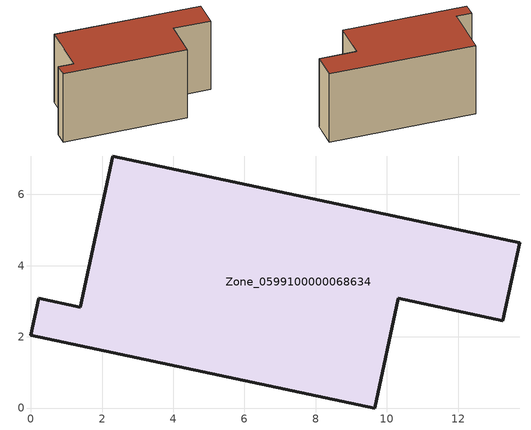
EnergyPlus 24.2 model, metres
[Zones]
Zone_0599100000068634
 floor ground (C_G): 9.66,0 0,2.05 0.22,3.09 1.39,2.83 2.3,7.08 13.73,4.64 13.26,2.45 10.32,3.08 z0
 wall outside (C_F): 1.39,2.83 0.22,3.09 0,2.05 9.66,0 10.32,3.08 13.26,2.45 13.73,4.64 2.3,7.08 1.39,2.83 z0:6.07
 roof outside (C_R): 13.73,4.64 2.3,7.08 1.39,2.83 0.22,3.09 0,2.05 9.66,0 10.32,3.08 13.26,2.45 z6.07
[BUILDING]
Pand.0599100000068634: North Axis=0; Terrain=City; Loads Convergence Tolerance Value=0.04; Temperature Convergence Tolerance Value=0.4; Solar Distribution=FullExterior; Maximum Number of Warmup Days=25; Minimum Number of Warmup Days=1
[Site:Location]
Rotterdam.The.Hague.AP_ZH_NLD Design_Conditions: Latitude=51.96; Longitude=4.45; Time Zone=1; Elevation=-4.5
[SITE:GROUNDTEMPERATURE:BUILDINGSURFACE]
18, 18, 18, 18, 18, 18, 18, 18, 18, 18, 18, 18
[MATERIAL] Thermal Absorptance=0.9; Solar Absorptance=0.7; Visible Absorptance=0.7
Name | Roughness | Thickness | Conductivity | Density | Specific Heat
G.TI.1975-1991 | MediumSmooth | 0.15 | 0.288461 | 540 | 1210
F.TI.1975-1991 | Rough | 0.3 | 0.230769 | 1920 | 840
R.TI.1975-1991 | MediumRough | 0.2 | 0.153846 | 1500 | 1000
[CONSTRUCTION]
C_G: G.TI.1975-1991
C_F: F.TI.1975-1991
C_R: R.TI.1975-1991
[ZONE]
Zone_0599100000068634: Type=1; Multiplier=1; Ceiling Height=Autocalculate; Volume=Autocalculate; Floor Area=autocalculate; Part of Total Floor Area=Yes
[ZONEINFILTRATION:DESIGNFLOWRATE]
Infil_Zone_0599100000068634: Zone or ZoneList or Space or SpaceList=Zone_0599100000068634; Schedule=AlwaysOn; Design Flow Rate Calculation Method=Flow/Area; Flow Rate per Floor Area=0.003; Constant Term Coefficient=1; Temperature Term Coefficient=0; Velocity Term Coefficient=0; Velocity Squared Term Coefficient=0
[HVACTEMPLATE:ZONE:IDEALLOADSAIRSYSTEM]
Zone_0599100000068634: Maximum Heating Supply Air Temperature=50; Minimum Cooling Supply Air Temperature=13; Maximum Heating Supply Air Humidity Ratio=0.0156; Minimum Cooling Supply Air Humidity Ratio=0.0077; Heating Limit=NoLimit; Cooling Limit=NoLimit; Dehumidification Control Type=ConstantSensibleHeatRatio; Cooling Sensible Heat Ratio=0.7; Dehumidification Setpoint=60; Humidification Control Type=None; Humidification Setpoint=30; Outdoor Air Method=None; Outdoor Air Flow Rate per Person=0.00944; Outdoor Air Flow Rate per Zone Floor Area=0; Outdoor Air Flow Rate per Zone=0; Demand Controlled Ventilation Type=None; Outdoor Air Economizer Type=NoEconomizer; Heat Recovery Type=None; Sensible Heat Recovery Effectiveness=0.7; Latent Heat Recovery Effectiveness=0.65
[ZONECONTROL:THERMOSTAT]
ThermostatControl_Zone_0599100000068634: Zone or ZoneList=Zone_0599100000068634; Control Type Schedule=DualSetpointControlType; Control 1=Thermostat_Zone_0599100000068634; Temperature Difference Between Cutout And Setpoint=0
[THERMOSTATSETPOINT:DUALSETPOINT]
Thermostat_Zone_0599100000068634: Heating Setpoint Temperature Schedule=HeatingSetpoint_Zone_0599100000068634; Cooling Setpoint Temperature Schedule=CoolingSetpoint_Zone_0599100000068634
[SCHEDULE:COMPACT]
HeatingSetpoint_Zone_0599100000068634: Through: 12/31, For: AllDays, Until: 24:00, 21
CoolingSetpoint_Zone_0599100000068634: Through: 12/31, For: AllDays, Until: 24:00, 24
DualSetpointControlType: Through: 12/31, For: AllDays, Until: 24:00, 4
AlwaysOn: Through: 12/31, For: AllDays, Until: 24:00, 1
